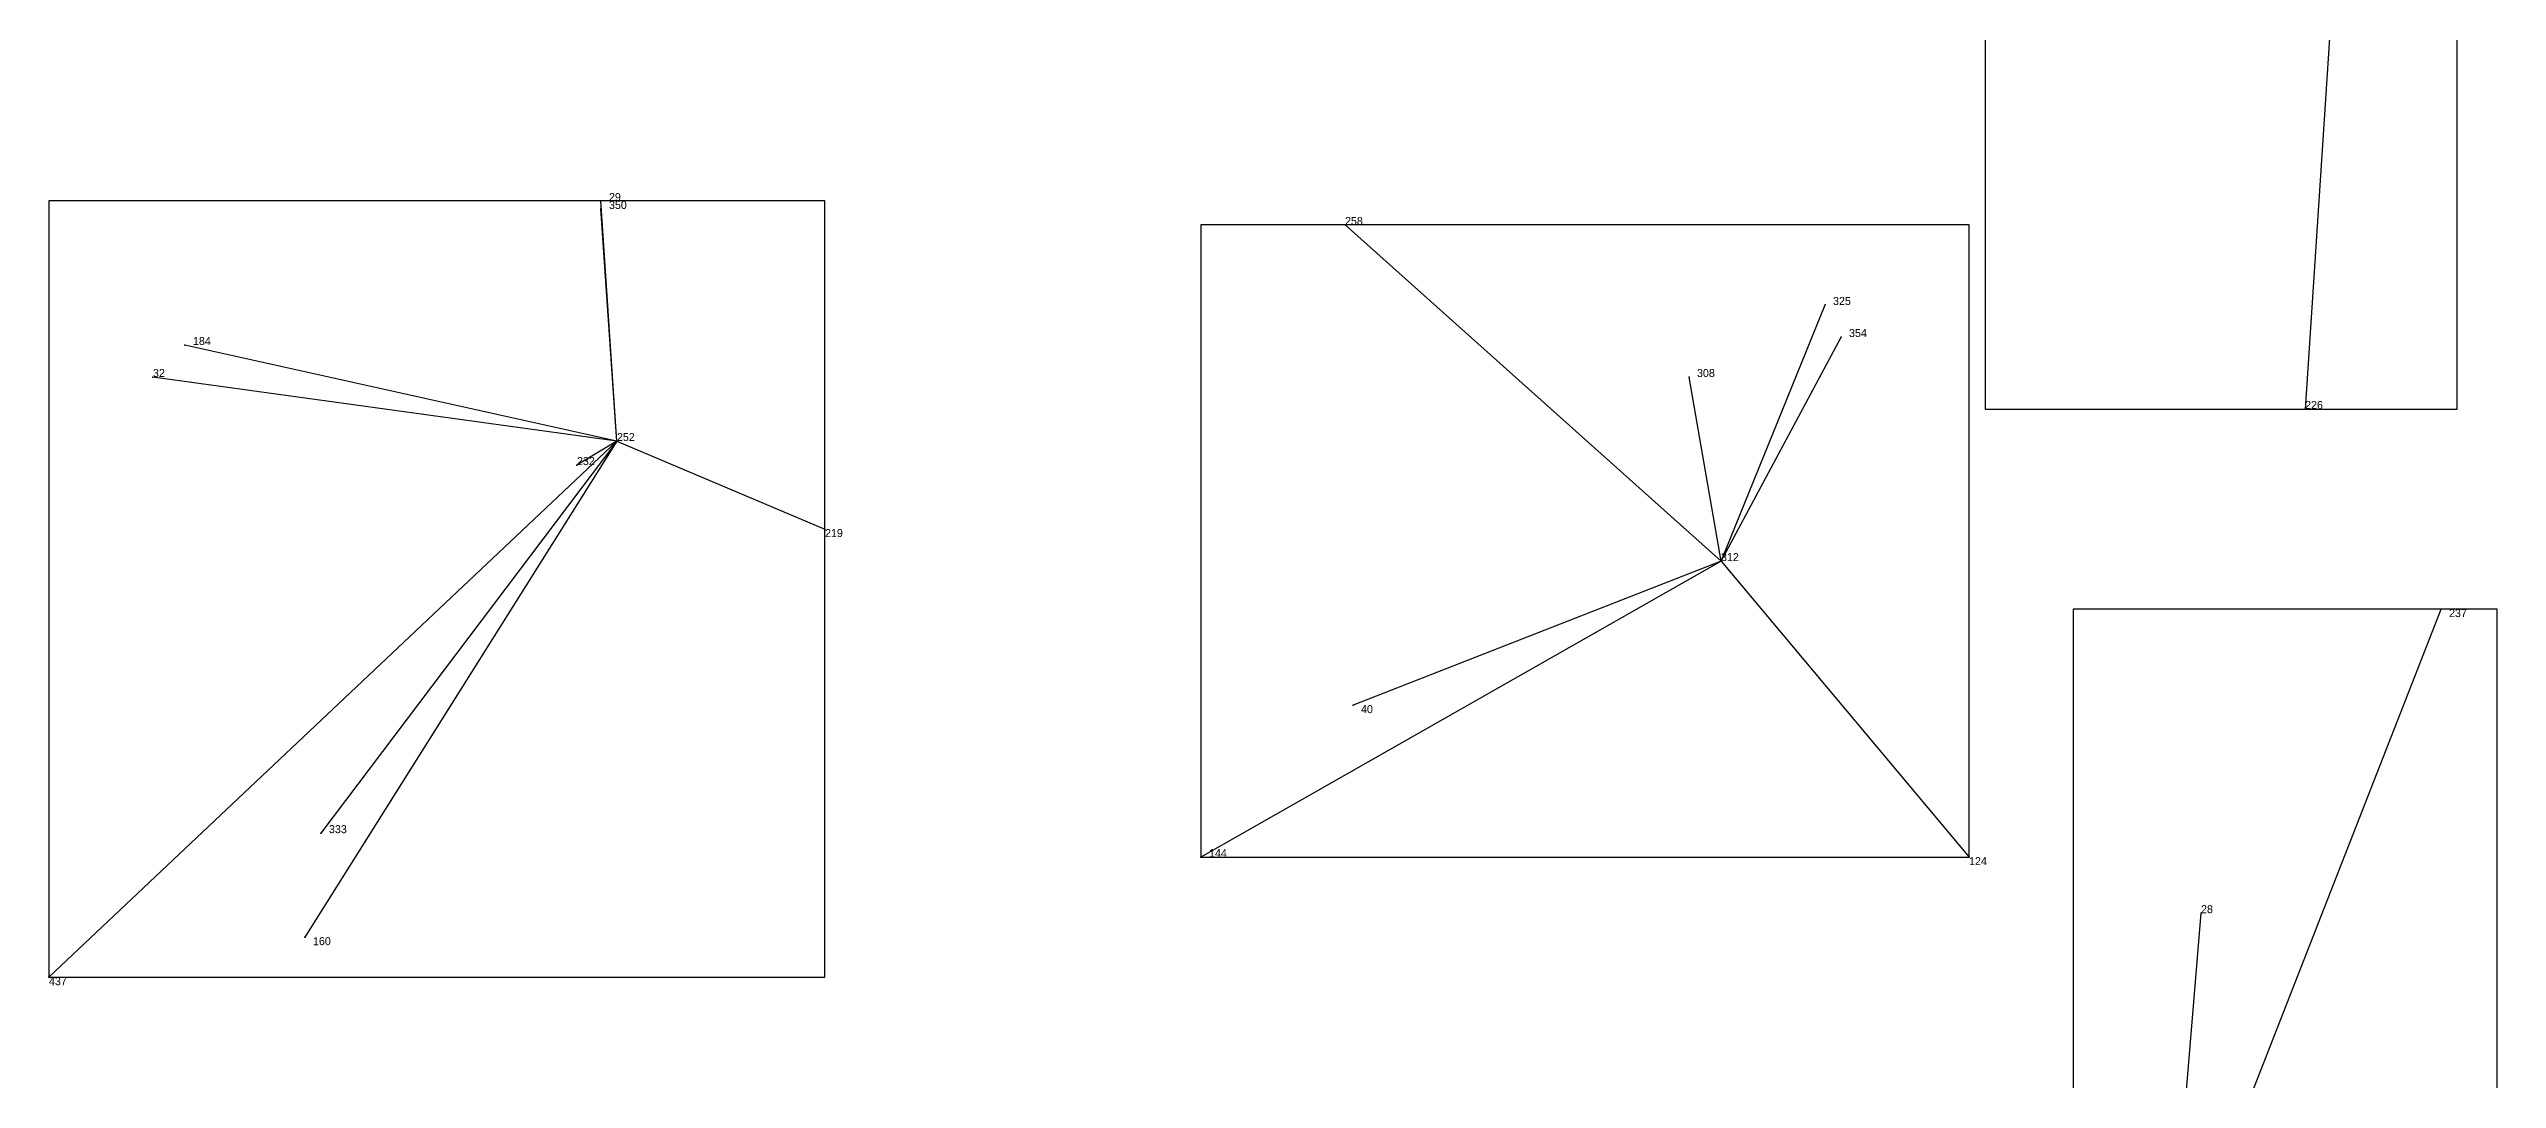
# Model space of a CAD drawing. Extents: x 0 to 1, y 0 to 1.
# Drawn here: x 0.693 to 0.999, y 0.2023 to 0.331 of the extents above; entities that cross this region are included whole.
import ezdxf

# ---------------------------------------------------------------- set-up
doc = ezdxf.new("R2010")
doc.units = 0
for name, color, linetype in [('Clients', 3, 'CONTINUOUS'), ('Facilities', 3, 'CONTINUOUS'), ('Facilities_lines', 3, 'CONTINUOUS'), ('Min_max_boxes', 1, 'CONTINUOUS'), ('Normals', 1, 'CONTINUOUS'), ('Source_points', 5, 'CONTINUOUS'), ('Text', 3, 'CONTINUOUS')]:
    doc.layers.add(name, color=color, linetype=linetype)

msp = doc.modelspace()

# ---------------------------------------------------------------- linework, layer by layer
at = {"layer": 'Clients', "color": 5}
for p in [(0.762, 0.312), (0.762, 0.311), (0.855, 0.309), (0.915, 0.299), (0.71, 0.294), (0.917, 0.295), (0.706, 0.29), (0.898, 0.29), (0.975, 0.286), (0.759, 0.279), (0.79, 0.271), (0.992, 0.261), (0.856, 0.249), (0.727, 0.233), (0.837, 0.23), (0.933, 0.23), (0.962, 0.223), (0.725, 0.22), (0.693, 0.215)]:
    msp.add_point(p, dxfattribs=at)
at = {"layer": 'Facilities', "color": 3}
for p in [(0.764, 0.282), (0.902, 0.267)]:
    msp.add_point(p, dxfattribs=at)
at = {"layer": 'Facilities_lines', "color": 3}
for p, q in [((0.979, 0.347), (0.975, 0.286)), ((0.764, 0.282), (0.762, 0.312)), ((0.764, 0.282), (0.762, 0.311)), ((0.902, 0.267), (0.855, 0.309)), ((0.902, 0.267), (0.915, 0.299)), ((0.764, 0.282), (0.71, 0.294)), ((0.902, 0.267), (0.917, 0.295)), ((0.764, 0.282), (0.706, 0.29)), ((0.902, 0.267), (0.898, 0.29)), ((0.764, 0.282), (0.693, 0.215)), ((0.764, 0.282), (0.725, 0.22)), ((0.764, 0.282), (0.727, 0.233)), ((0.764, 0.282), (0.759, 0.279)), ((0.764, 0.282), (0.79, 0.271)), ((0.902, 0.267), (0.837, 0.23)), ((0.902, 0.267), (0.856, 0.249)), ((0.902, 0.267), (0.933, 0.23)), ((0.958, 0.174), (0.992, 0.261)), ((0.958, 0.174), (0.962, 0.223))]:
    msp.add_line(p, q, dxfattribs=at)
at = {"layer": 'Min_max_boxes', "color": 1}
for p, q in [((0.935, 0.365), (0.935, 0.286)), ((0.935, 0.365), (0.935, 0.286)), ((0.994, 0.286), (0.994, 0.365)), ((0.994, 0.286), (0.994, 0.365)), ((0.79, 0.312), (0.693, 0.312)), ((0.693, 0.312), (0.693, 0.215)), ((0.79, 0.312), (0.693, 0.312)), ((0.693, 0.312), (0.693, 0.215)), ((0.693, 0.312), (0.693, 0.312)), ((0.79, 0.215), (0.79, 0.312)), ((0.79, 0.215), (0.79, 0.312)), ((0.79, 0.312), (0.79, 0.312)), ((0.933, 0.309), (0.837, 0.309)), ((0.837, 0.309), (0.837, 0.23)), ((0.933, 0.309), (0.837, 0.309)), ((0.837, 0.309), (0.837, 0.23)), ((0.837, 0.309), (0.837, 0.309)), ((0.933, 0.23), (0.933, 0.309)), ((0.933, 0.23), (0.933, 0.309)), ((0.933, 0.309), (0.933, 0.309)), ((0.935, 0.286), (0.994, 0.286)), ((0.935, 0.286), (0.994, 0.286)), ((0.935, 0.286), (0.935, 0.286)), ((0.994, 0.286), (0.994, 0.286)), ((0.999, 0.261), (0.946, 0.261)), ((0.946, 0.261), (0.946, 0.121)), ((0.999, 0.261), (0.946, 0.261)), ((0.946, 0.261), (0.946, 0.121)), ((0.946, 0.261), (0.946, 0.261)), ((0.999, 0.121), (0.999, 0.261)), ((0.999, 0.121), (0.999, 0.261)), ((0.999, 0.261), (0.999, 0.261)), ((0.837, 0.23), (0.933, 0.23)), ((0.837, 0.23), (0.933, 0.23)), ((0.837, 0.23), (0.837, 0.23)), ((0.933, 0.23), (0.933, 0.23)), ((0.693, 0.215), (0.79, 0.215)), ((0.693, 0.215), (0.79, 0.215)), ((0.693, 0.215), (0.693, 0.215)), ((0.79, 0.215), (0.79, 0.215))]:
    msp.add_line(p, q, dxfattribs=at)
at = {"layer": 'Normals', "color": 1}
for p, q in [((0.762, 0.312), (0.762, 0.312, 0.1)), ((0.762, 0.311), (0.762, 0.311, 0.1)), ((0.855, 0.309), (0.855, 0.309, 0.1)), ((0.915, 0.299), (0.915, 0.299, 0.1)), ((0.71, 0.294), (0.71, 0.294, 0.1)), ((0.917, 0.295), (0.917, 0.295, 0.1)), ((0.706, 0.29), (0.706, 0.29, 0.1)), ((0.898, 0.29), (0.898, 0.29, 0.1)), ((0.975, 0.286), (0.975, 0.286, 0.1)), ((0.764, 0.282), (0.764, 0.282, 0.1)), ((0.759, 0.279), (0.759, 0.279, 0.1)), ((0.79, 0.271), (0.79, 0.271, 0.1)), ((0.902, 0.267), (0.902, 0.267, 0.1)), ((0.992, 0.261), (0.992, 0.261, 0.1)), ((0.856, 0.249), (0.856, 0.249, 0.1)), ((0.727, 0.233), (0.727, 0.233, 0.1)), ((0.837, 0.23), (0.837, 0.23, 0.1)), ((0.933, 0.23), (0.933, 0.23, 0.1)), ((0.962, 0.223), (0.962, 0.223, 0.1)), ((0.725, 0.22), (0.725, 0.22, 0.1)), ((0.693, 0.215), (0.693, 0.215, 0.1))]:
    msp.add_line(p, q, dxfattribs=at)
at = {"layer": 'Source_points', "color": 5}
for p in [(0.762, 0.312), (0.762, 0.311), (0.855, 0.309), (0.915, 0.299), (0.71, 0.294), (0.917, 0.295), (0.706, 0.29), (0.898, 0.29), (0.975, 0.286), (0.764, 0.282), (0.759, 0.279), (0.79, 0.271), (0.902, 0.267), (0.992, 0.261), (0.856, 0.249), (0.727, 0.233), (0.837, 0.23), (0.933, 0.23), (0.962, 0.223), (0.725, 0.22), (0.693, 0.215)]:
    msp.add_point(p, dxfattribs=at)

# ---------------------------------------------------------------- texts
at = {"layer": 'Text', "color": 3}
for s, p in [('29', (0.763, 0.312)), ('350', (0.763, 0.311)), ('258', (0.855, 0.309)), ('325', (0.916, 0.299)), ('184', (0.711, 0.294)), ('354', (0.918, 0.295)), ('32', (0.706, 0.29)), ('308', (0.899, 0.29)), ('226', (0.975, 0.286)), ('252', (0.764, 0.282)), ('232', (0.759, 0.279)), ('219', (0.79, 0.27)), ('312', (0.902, 0.267)), ('237', (0.993, 0.26)), ('40', (0.857, 0.248)), ('333', (0.728, 0.233)), ('144', (0.838, 0.23)), ('124', (0.933, 0.229)), ('28', (0.962, 0.223)), ('160', (0.726, 0.219)), ('437', (0.693, 0.214))]:
    msp.add_text(s, height=0.001, dxfattribs=at).set_placement(p)

doc.saveas('drawing.dxf')
